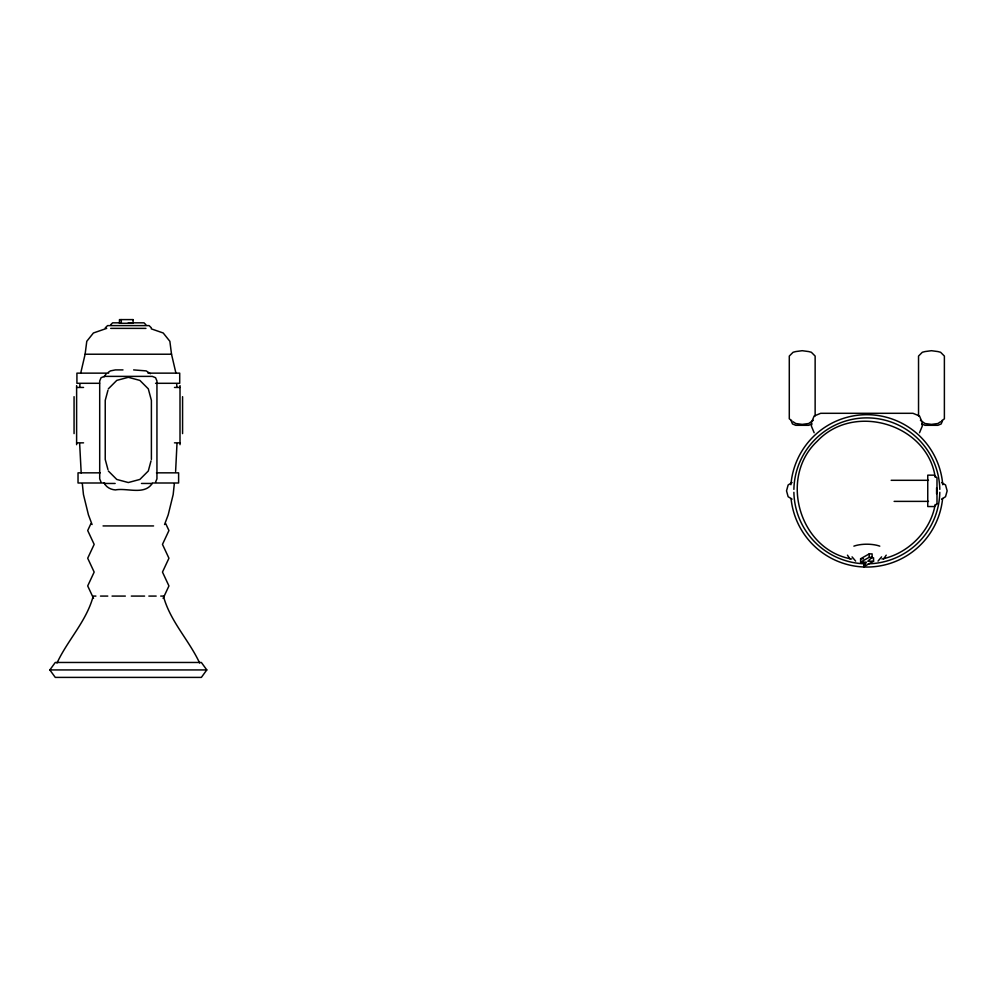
<?xml version="1.0" encoding="UTF-8"?>
<svg xmlns="http://www.w3.org/2000/svg" width="997" height="997" viewBox="0 0 997 997"><rect width="100%" height="100%" fill="white"/><g stroke="black" fill="none" stroke-linecap="round" stroke-linejoin="round"><path stroke-width="1.5" d="M176.98 443.765L175.609 471.456M79.748 386.836L79.959 383.758M80.745 372.99L85.119 354.222L86.776 341.298L93.419 332.986L106.716 328.374M174.313 483.769L173.179 494.537L168.194 514.851L164.567 524.534M935.198 504.47C930.637 531.089 908.317 553.547 881.971 559.018M936.594 493.876L936.594 487.82M107.95 390.276L105.233 400.383L105.233 459.455L107.95 469.55M151.008 460.901L148.304 470.995L139.854 479.445L128.314 482.536L116.774 479.445L108.337 470.995M155.582 482.112L156.94 478.847L156.94 380.991L155.582 377.726L152.317 376.38L104.311 376.38L101.046 377.726L99.7 380.991L99.7 478.847L101.046 482.112M919.521 432.748L922.225 426.23L922.225 422.529L919.521 416.011L912.99 413.306L820.681 413.306L814.15 416.011L811.446 422.529L811.446 426.23L814.15 432.748M942.539 420.684L941.18 423.949L937.915 425.308L924.992 425.308L921.727 423.949M90.926 523.612L87.699 530.541L94.167 544.387L87.699 558.233L94.167 572.079L87.699 585.924L93.519 598.387M163.122 598.387L168.942 585.924L162.474 572.079L168.942 558.233L162.474 544.387L168.942 530.541L165.701 523.612M57.003 663.017C67.721 639.937 86.515 621.268 93.232 596.081L95.911 596.081M873.559 561.224L863.95 566.657L866.356 562.158L860.598 562.158L860.598 558.756L869.234 553.883L872.113 553.883L872.113 557.286L867.801 561.224L873.559 561.224L873.559 557.822L870.68 557.822M104.149 376.841L106.255 373.701M152.479 482.997C144.964 495.683 127.018 487.608 115.39 489.926C110.779 489.614 106.218 487.296 104.149 482.997M881.61 556.874L878.033 561.099M883.629 558.956L886.221 555.167M49.85 669.934L55.271 662.469L201.369 662.469L206.79 669.934L201.369 677.399L55.271 677.399L49.85 669.934L206.79 669.934M105.233 327.913L107.551 325.608L149.089 325.608L151.394 327.913M110.779 324.673L112.624 322.829L120.475 322.829M108.337 388.842L116.774 380.393L128.314 377.302L139.854 380.393L148.304 388.842L151.394 400.383L151.394 459.455M813.253 420.285L808.679 423.526L802.211 424.373L795.756 423.526L793.076 421.731M941.853 420.609L944.383 418.84L944.383 356.066L940.595 352.277L937.915 351.567L931.46 350.707L924.992 351.567L922.312 352.277L918.536 356.066L918.536 415.936M940.595 421.731L937.915 423.526L931.46 424.373L924.992 423.526L920.43 420.285M108.349 372.292L110.443 370.896L115.39 369.912L122.992 369.912M792.067 482.536L788.141 484.966L786.521 490.848L788.141 496.718L792.067 499.148M941.617 499.148L945.53 496.718L947.15 490.848L945.53 484.966L941.617 482.536M860.598 562.158L869.234 557.286L872.113 557.286M811.944 423.949L808.679 425.308L795.756 425.308L792.49 423.949L791.132 420.684M128.314 322.829L144.017 322.829L145.861 324.673M110.704 328.374L145.936 328.374M85.119 354.222L171.521 354.222L175.896 372.99M133.635 369.912L146.185 370.896L150.385 373.701M108.648 373.14L76.919 373.14L76.919 383.297L99.55 383.297M147.98 373.14L179.709 373.14L179.709 383.297L155.569 383.297M76.619 387.447L83.549 387.447M174.475 387.447L180.008 387.447M76.619 442.842L83.549 442.842M174.475 442.842L180.008 442.842M100.174 472.84L78.028 472.84L78.028 482.997L104.623 482.997M156.467 472.84L178.613 472.84L178.613 482.997L153.501 482.997M891.156 480.305L928.481 480.305M104.311 483.458L115.154 483.458M141.474 483.458L152.317 483.458M894.122 501.379L928.481 501.379M103.052 525.93L153.575 525.93M860.598 558.756L863.477 558.756M100.473 596.081L107.776 596.081M112.05 596.081L125.335 596.081M131.305 596.081L144.59 596.081M148.852 596.081L156.168 596.081M160.729 596.081L163.396 596.081C170.126 621.268 188.907 639.937 199.637 663.017M851.7 559.018C799.32 549.945 778.483 477.389 817.228 441.235C853.719 401.978 927.497 423.962 935.198 477.227M151.245 328.836L163.209 332.986L169.864 341.298L171.521 354.222M791.817 420.609L789.288 418.84L789.288 356.066L793.076 352.277L795.756 351.567L802.211 350.707L808.679 351.567L811.359 352.277L815.135 356.066L815.135 415.936M855.638 561.099L852.061 556.874M847.45 555.167L850.042 558.956M92.073 524.534L88.434 514.851L83.449 494.537L82.327 483.769M81.193 473.002L79.66 443.765M176.668 383.758L176.893 386.836M869.234 553.883L869.234 557.286M863.95 563.255L863.95 566.657M182.576 396.681L182.576 433.608M180.008 385.602L180.008 444.687M121.285 319.601L121.285 323.29M76.619 385.602L76.619 444.687M74.065 396.681L74.065 433.608M853.881 546.144A19.392 7.577 0 0 1 879.79 546.144M942.614 498.488A76.158 76.158 0 0 1 791.057 498.488M790.92 484.741A76.158 76.158 0 0 1 866.842 414.69A76.158 76.158 0 0 1 942.751 484.741M939.797 492.306A72.968 72.968 0 0 1 868.287 563.803M865.384 563.803A72.968 72.968 0 0 1 793.886 492.306M793.886 489.39A72.968 72.968 0 0 1 866.842 417.88A72.968 72.968 0 0 1 939.797 489.39M936.993 503.772L934.226 506.538L927.758 506.538L927.758 475.158L934.226 475.158L936.993 477.924L936.993 503.772M133.087 319.601L119.466 319.601L119.466 323.29L133.087 323.29L133.087 319.601"/></g></svg>
